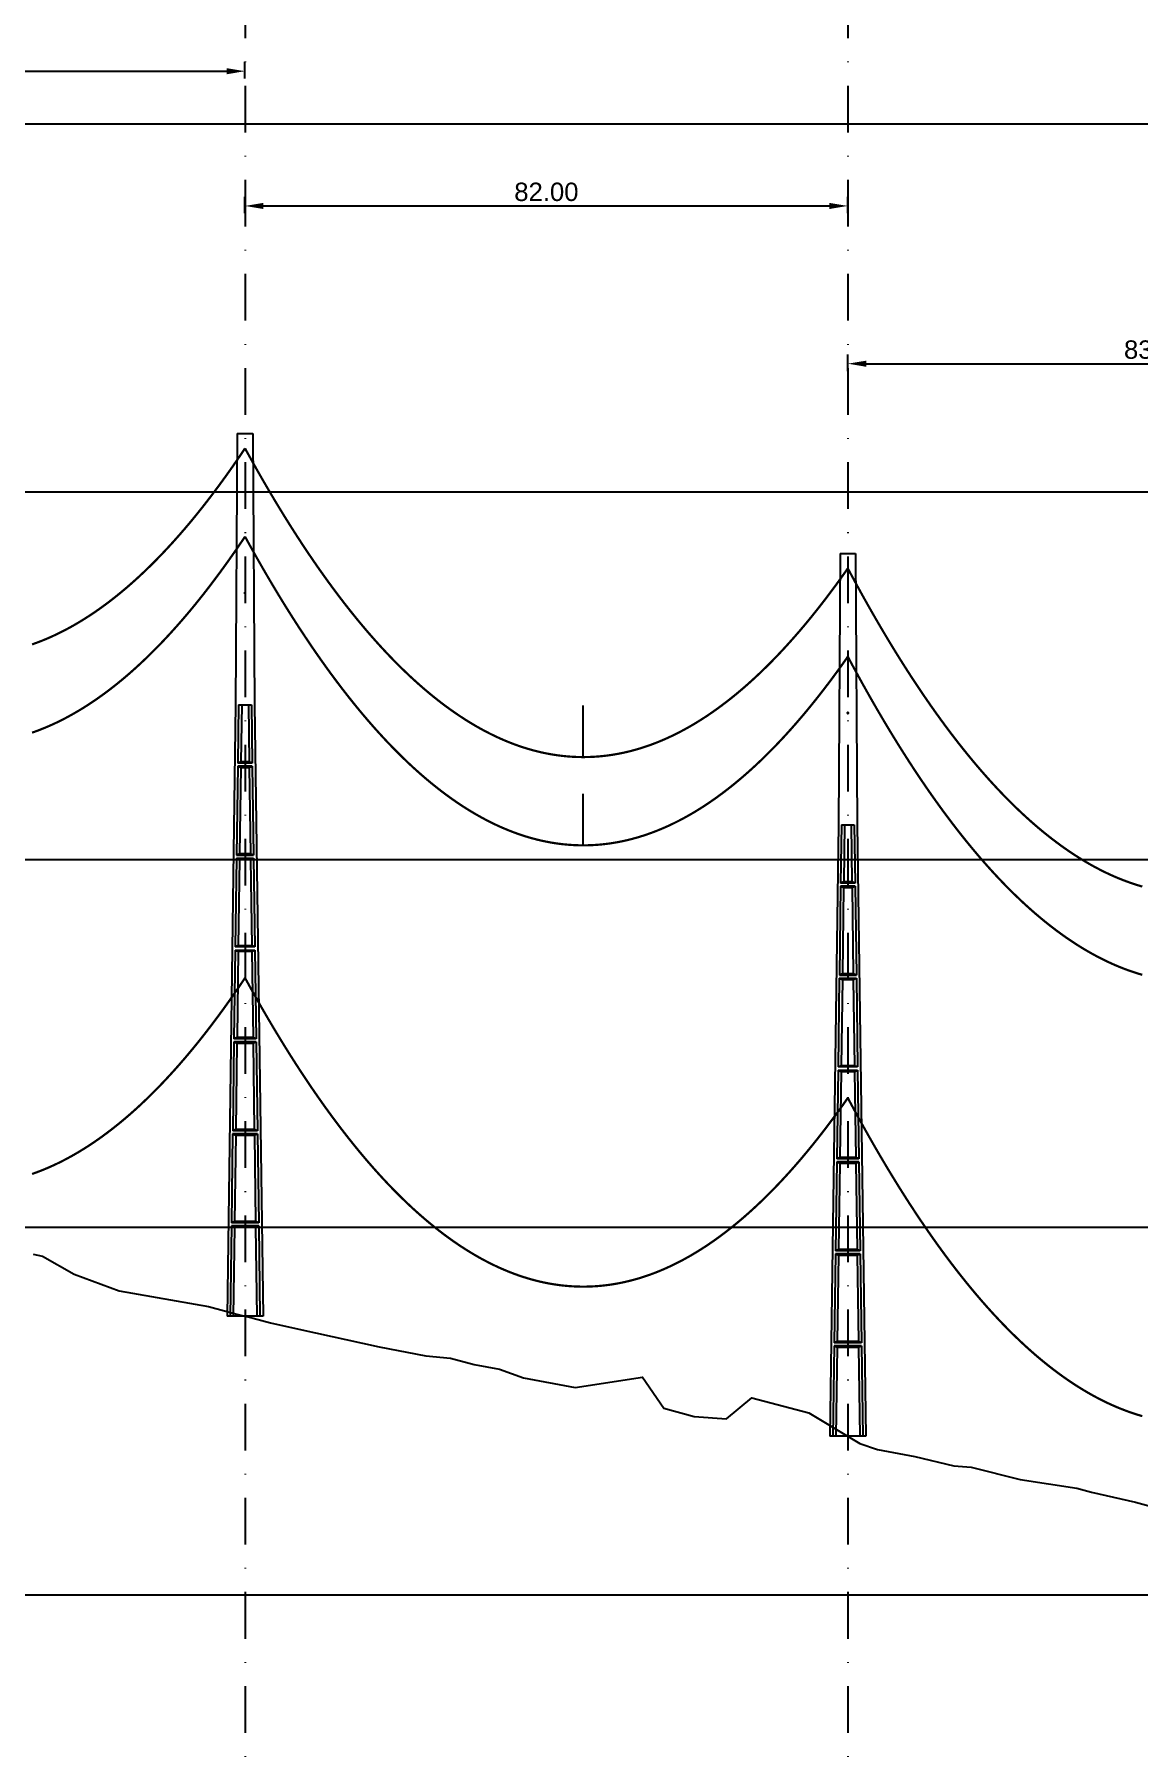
# Model space of a CAD drawing. Header units: metres. Extents: x -121 to 9872, y 3505 to 10721.
# Drawn here: x 3560 to 3710.2, y 9429 to 9662.2 of the extents above; entities that cross this region are included whole.
import ezdxf

# ---------------------------------------------------------------- set-up
doc = ezdxf.new("R2010")
doc.units = ezdxf.units.M
doc.header["$PDMODE"] = 2
doc.linetypes.add('DASHDOT', pattern=[25.4, 12.7, -6.35, 0, -6.35])
for name, color, linetype in [('CON-EOL- CA MAGNOLIA', 210, 'Continuous'), ('CON-EOL- PROJEÇÃO', 22, 'Continuous'), ('cotas', 7, 'Continuous'), ('Grade', 9, 'Continuous'), ('Ind.Rot', 8, 'DASHDOT'), ('Modelo_CotaTerreno_Perfil', 7, 'Continuous'), ('POSTE DT', 7, 'Continuous')]:
    doc.layers.add(name, color=color, linetype=linetype)
doc.styles.get("Standard").update_dxf_attribs({"font": 'arial.ttf'})
doc.dimstyles.new('ISO-25', dxfattribs={"dimtxt": 2.5, "dimasz": 2.5, "dimexe": 1.25, "dimexo": 0.625, "dimtad": 1, "dimzin": 1, "dimtxsty": 'Standard', "dimcen": 2.5, "dimaunit": 1, "dimadec": 3, "dimazin": 3, "dimtfac": 1, "dimtmove": 0, "dimatfit": 3, "dimfxlon": 1, "dimarcsym": 0})

# ---------------------------------------------------------------- blocks, each defined once
blk = doc.blocks.new('*U1')
at = {"layer": 'POSTE DT', "extrusion": (0, 1, 0)}
for p, q in [((-3.31, 378.23), (-4.05, 262)), ((-3.31, 378.23), (3.31, 378.23)), ((3.31, 378.23), (4.06, 262)), ((-4.05, 262), (-7.72, 0)), ((-4.05, 262), (-4.05, 262)), ((-2.73, 262), (-3.08, 237.05)), ((-2.73, 262), (2.75, 262)), ((-1.42, 262), (-1.77, 237.57)), ((1.43, 262), (1.77, 237.57)), ((2.75, 262), (3.1, 237.05)), ((4.06, 262), (7.72, 0)), ((-3.1, 235.74), (-3.63, 197.65)), ((3.11, 235.73), (-3.1, 235.74)), ((3.1, 237.05), (-3.08, 237.05)), ((3.11, 235.73), (3.65, 197.65)), ((-1.8, 235.21), (-2.32, 198.19)), ((1.8, 235.21), (2.32, 198.19)), ((-3.65, 196.34), (-4.19, 158.25)), ((-2.35, 195.8), (-2.87, 158.8)), ((2.35, 195.8), (2.87, 158.8)), ((3.66, 196.34), (4.2, 158.25)), ((-4.21, 156.94), (-4.74, 118.85)), ((-2.9, 156.39), (-3.42, 119.41)), ((2.91, 156.39), (3.42, 119.41)), ((4.21, 156.94), (4.75, 118.85)), ((4.75, 118.85), (-4.74, 118.85)), ((-4.76, 117.54), (-5.29, 79.45)), ((4.77, 117.54), (-4.76, 117.54)), ((-3.46, 116.98), (-3.97, 80.02)), ((3.46, 116.98), (3.98, 80.02)), ((4.77, 117.54), (5.3, 79.45)), ((-5.31, 78.14), (-5.85, 40.06)), ((5.32, 78.14), (-5.31, 78.14)), ((5.3, 79.45), (-5.29, 79.45)), ((-4.01, 77.57), (-4.53, 40.63)), ((4.01, 77.57), (4.53, 40.63)), ((5.32, 78.14), (5.85, 40.06)), ((-5.86, 38.74), (-6.41, 0)), ((5.87, 38.74), (-5.86, 38.74)), ((5.85, 40.06), (-5.85, 40.06)), ((-4.56, 38.17), (-5.1, 0)), ((4.56, 38.17), (5.1, 0)), ((5.87, 38.74), (6.41, 0)), ((-6.41, 0), (-7.72, 0)), ((-5.1, 0), (-6.41, 0)), ((5.1, 0), (-5.1, 0)), ((6.41, 0), (5.1, 0)), ((7.72, 0), (6.41, 0))]:
    blk.add_line(p, q, dxfattribs=at)
at = {"layer": 'POSTE DT', "ltscale": 3}
for points in [[(-3.65, 196.34), (3.66, 196.34)], [(-3.63, 197.65), (3.65, 197.65)], [(-4.21, 156.94), (4.21, 156.94)], [(4.2, 158.25), (-4.19, 158.25)]]:
    blk.add_lwpolyline(points, dxfattribs=at)
at = {"layer": 'POSTE DT'}
for points, knots in [([(0.25, 309.94), (0.25, 309.93), (0.25, 309.93), (0.25, 309.92), (0.25, 309.91), (0.25, 309.9), (0.25, 309.89), (0.24, 309.85), (0.22, 309.82), (0.19, 309.77), (0.16, 309.74), (0.11, 309.71), (0.08, 309.7), (0.01, 309.68), (-0.02, 309.68), (-0.08, 309.7), (-0.11, 309.71), (-0.16, 309.74), (-0.18, 309.76), (-0.21, 309.8), (-0.22, 309.82), (-0.24, 309.85), (-0.24, 309.87), (-0.25, 309.89), (-0.25, 309.9), (-0.25, 309.92), (-0.25, 309.92), (-0.25, 309.93), (-0.25, 309.94), (-0.25, 309.95), (-0.25, 309.95), (-0.25, 309.96), (-0.25, 309.97), (-0.24, 310), (-0.23, 310.02), (-0.21, 310.07), (-0.2, 310.09), (-0.15, 310.14), (-0.13, 310.15), (-0.07, 310.18), (-0.03, 310.19), (0.03, 310.19), (0.06, 310.18), (0.12, 310.16), (0.14, 310.14), (0.18, 310.11), (0.2, 310.09), (0.21, 310.06), (0.22, 310.05), (0.23, 310.04), (0.24, 310.01), (0.24, 309.99), (0.25, 309.97), (0.25, 309.96), (0.25, 309.95), (0.25, 309.94), (0.25, 309.94), (0.25, 309.94), (0.25, 309.94)], [-54.728303, -54.728303, -54.728303, -54.728303, -54.309038, -54.309038, -53.647169, -53.647169, -52.532885, -52.532885, -48.86224, -48.86224, -45.282765, -45.282765, -41.52867, -41.52867, -37.867486, -37.867486, -34.454589, -34.454589, -31.301423, -31.301423, -28.48103, -28.48103, -26.961755, -26.961755, -25.7544, -25.7544, -25.136228, -25.136228, -24.64409, -24.64409, -24.094201, -24.094201, -23.191199, -23.191199, -20.494482, -20.494482, -17.342863, -17.342863, -13.645538, -13.645538, -9.835989, -9.835989, -6.296781, -6.296781, -3.005029, -3.005029, 0, 0, 0, 1.527594, 1.527594, 3.697216, 3.697216, 4.489727, 4.489727, 5.01438, 5.01438, 5.095313, 5.095313, 5.095313, 5.095313]), ([(-3.1, 235.74), (-2.88, 235.65), (-2.67, 235.56), (-2.23, 235.39), (-2.02, 235.3), (-1.8, 235.21)], [0.055576, 0.055576, 0.055576, 0.055576, 56.767409, 56.767409, 113.50757, 113.50757, 113.50757, 113.50757]), ([(-1.77, 237.57), (-1.99, 237.49), (-2.21, 237.4), (-2.64, 237.22), (-2.86, 237.14), (-3.08, 237.05)], [0, 0, 0, 0, 56.660495, 56.660495, 113.412826, 113.412826, 113.412826, 113.412826]), ([(1.77, 237.57), (1.18, 237.57), (0.59, 237.57), (-0.59, 237.57), (-1.18, 237.57), (-1.77, 237.57)], [0, 0, 0, 0, 67.306894, 67.306894, 134.614447, 134.614447, 134.614447, 134.614447]), ([(3.1, 237.05), (2.87, 237.14), (2.65, 237.23), (2.21, 237.4), (1.99, 237.49), (1.77, 237.57)], [0, 0, 0, 0, 56.738948, 56.738948, 113.38731, 113.38731, 113.38731, 113.38731]), ([(1.8, 235.21), (2.02, 235.3), (2.24, 235.38), (2.68, 235.56), (2.89, 235.65), (3.11, 235.73)], [0, 0, 0, 0, 56.845349, 56.845349, 113.599799, 113.599799, 113.599799, 113.599799]), ([(-1.8, 235.21), (-1.2, 235.21), (-0.6, 235.21), (0.6, 235.21), (1.2, 235.21), (1.8, 235.21)], [0, 0, 0, 0, 68.567797, 68.567797, 137.136247, 137.136247, 137.136247, 137.136247]), ([(-3.65, 196.34), (-3.43, 196.25), (-3.22, 196.16), (-2.78, 195.98), (-2.57, 195.89), (-2.35, 195.8)], [0.054307, 0.054307, 0.054307, 0.054307, 63.527131, 63.527131, 127.063246, 127.063246, 127.063246, 127.063246]), ([(-2.32, 198.19), (-2.54, 198.1), (-2.76, 198.01), (-3.2, 197.83), (-3.41, 197.74), (-3.63, 197.65)], [0, 0, 0, 0, 63.412073, 63.412073, 126.777421, 126.777421, 126.777421, 126.777421]), ([(-2.35, 195.8), (-1.57, 195.8), (-0.78, 195.8), (0.79, 195.8), (1.57, 195.8), (2.35, 195.8)], [0, 0, 0, 0, 89.585713, 89.585713, 179.17191, 179.17191, 179.17191, 179.17191]), ([(2.32, 198.19), (1.55, 198.19), (0.77, 198.19), (-0.77, 198.19), (-1.55, 198.19), (-2.32, 198.19)], [0, 0, 0, 0, 88.31008, 88.31008, 176.620652, 176.620652, 176.620652, 176.620652]), ([(3.65, 197.65), (3.43, 197.74), (3.2, 197.83), (2.76, 198.01), (2.54, 198.1), (2.32, 198.19)], [0, 0, 0, 0, 63.488119, 63.488119, 126.880939, 126.880939, 126.880939, 126.880939]), ([(2.35, 195.8), (2.57, 195.89), (2.79, 195.98), (3.23, 196.16), (3.45, 196.25), (3.66, 196.34)], [0, 0, 0, 0, 63.60246, 63.60246, 127.109696, 127.109696, 127.109696, 127.109696]), ([(-4.21, 156.94), (-3.99, 156.85), (-3.77, 156.75), (-3.34, 156.57), (-3.12, 156.48), (-2.9, 156.39)], [0.053423, 0.053423, 0.053423, 0.053423, 70.429742, 70.429742, 140.90167, 140.90167, 140.90167, 140.90167]), ([(-2.87, 158.8), (-3.09, 158.71), (-3.31, 158.62), (-3.75, 158.43), (-3.97, 158.34), (-4.19, 158.25)], [0, 0, 0, 0, 70.301707, 70.301707, 140.590947, 140.590947, 140.590947, 140.590947]), ([(-2.9, 156.39), (-1.94, 156.39), (-0.97, 156.39), (0.97, 156.39), (1.94, 156.39), (2.91, 156.39)], [0, 0, 0, 0, 110.60219, 110.60219, 221.20473, 221.20473, 221.20473, 221.20473]), ([(2.87, 158.8), (1.92, 158.8), (0.96, 158.8), (-0.96, 158.8), (-1.91, 158.8), (-2.87, 158.8)], [0, 0, 0, 0, 109.314454, 109.314454, 218.629264, 218.629264, 218.629264, 218.629264]), ([(4.2, 158.25), (3.98, 158.34), (3.76, 158.44), (3.31, 158.62), (3.09, 158.71), (2.87, 158.8)], [0, 0, 0, 0, 70.379198, 70.379198, 140.659718, 140.659718, 140.659718, 140.659718]), ([(2.91, 156.39), (3.12, 156.48), (3.34, 156.57), (3.78, 156.75), (4, 156.85), (4.21, 156.94)], [0, 0, 0, 0, 70.506649, 70.506649, 140.914701, 140.914701, 140.914701, 140.914701]), ([(-3.42, 119.41), (-3.64, 119.32), (-3.86, 119.23), (-4.3, 119.04), (-4.52, 118.95), (-4.74, 118.85)], [0, 0, 0, 0, 77.299547, 77.299547, 154.618634, 154.618634, 154.618634, 154.618634]), ([(3.42, 119.41), (2.28, 119.41), (1.14, 119.41), (-1.14, 119.41), (-2.28, 119.41), (-3.42, 119.41)], [0, 0, 0, 0, 130.319901, 130.319901, 260.640046, 260.640046, 260.640046, 260.640046]), ([(4.75, 118.85), (4.53, 118.95), (4.31, 119.04), (3.87, 119.23), (3.64, 119.32), (3.42, 119.41)], [0, 0, 0, 0, 77.381597, 77.381597, 154.66183, 154.66183, 154.66183, 154.66183]), ([(-4.76, 117.54), (-4.54, 117.45), (-4.32, 117.35), (-3.89, 117.17), (-3.67, 117.07), (-3.46, 116.98)], [0.052784, 0.052784, 0.052784, 0.052784, 77.438432, 77.438432, 154.950301, 154.950301, 154.950301, 154.950301]), ([(-3.46, 116.98), (-2.3, 116.98), (-1.15, 116.98), (1.15, 116.98), (2.31, 116.98), (3.46, 116.98)], [0, 0, 0, 0, 131.617604, 131.617604, 263.235447, 263.235447, 263.235447, 263.235447]), ([(3.46, 116.98), (3.68, 117.07), (3.89, 117.17), (4.33, 117.35), (4.55, 117.45), (4.77, 117.54)], [0, 0, 0, 0, 77.520013, 77.520013, 154.938747, 154.938747, 154.938747, 154.938747]), ([(-5.31, 78.14), (-5.09, 78.05), (-4.88, 77.95), (-4.44, 77.76), (-4.23, 77.67), (-4.01, 77.57)], [0.052308, 0.052308, 0.052308, 0.052308, 84.527725, 84.527725, 169.158824, 169.158824, 169.158824, 169.158824]), ([(-3.97, 80.02), (-4.19, 79.93), (-4.41, 79.83), (-4.85, 79.64), (-5.07, 79.55), (-5.29, 79.45)], [0, 0, 0, 0, 84.379671, 84.379671, 168.809376, 168.809376, 168.809376, 168.809376]), ([(-4.01, 77.57), (-2.67, 77.57), (-1.34, 77.57), (1.34, 77.57), (2.67, 77.57), (4.01, 77.57)], [0, 0, 0, 0, 152.632212, 152.632212, 305.264569, 305.264569, 305.264569, 305.264569]), ([(3.98, 80.02), (2.65, 80.02), (1.33, 80.02), (-1.32, 80.02), (-2.65, 80.02), (-3.97, 80.02)], [0, 0, 0, 0, 151.326157, 151.326157, 302.652465, 302.652465, 302.652465, 302.652465]), ([(5.3, 79.45), (5.08, 79.55), (4.86, 79.64), (4.42, 79.83), (4.2, 79.93), (3.98, 80.02)], [0, 0, 0, 0, 84.46863, 84.46863, 168.833721, 168.833721, 168.833721, 168.833721]), ([(4.01, 77.57), (4.23, 77.67), (4.45, 77.76), (4.88, 77.95), (5.1, 78.05), (5.32, 78.14)], [0, 0, 0, 0, 84.616316, 84.616316, 169.129178, 169.129178, 169.129178, 169.129178]), ([(-5.86, 38.74), (-5.65, 38.65), (-5.43, 38.55), (-5, 38.36), (-4.78, 38.26), (-4.56, 38.17)], [0.026524, 0.026524, 0.026524, 0.026524, 91.679563, 91.679563, 183.466041, 183.466041, 183.466041, 183.466041]), ([(-4.53, 40.63), (-4.75, 40.53), (-4.97, 40.44), (-5.41, 40.25), (-5.63, 40.15), (-5.85, 40.06)], [0, 0, 0, 0, 91.523648, 91.523648, 183.126775, 183.126775, 183.126775, 183.126775]), ([(-4.56, 38.17), (-3.04, 38.17), (-1.52, 38.17), (1.52, 38.17), (3.04, 38.17), (4.56, 38.17)], [0, 0, 0, 0, 173.646192, 173.646192, 347.292451, 347.292451, 347.292451, 347.292451]), ([(4.53, 40.63), (3.02, 40.63), (1.51, 40.63), (-1.51, 40.63), (-3.02, 40.63), (-4.53, 40.63)], [0, 0, 0, 0, 172.33304, 172.33304, 344.666151, 344.666151, 344.666151, 344.666151]), ([(5.85, 40.06), (5.63, 40.15), (5.41, 40.25), (4.97, 40.44), (4.75, 40.53), (4.53, 40.63)], [0, 0, 0, 0, 91.621326, 91.621326, 183.137324, 183.137324, 183.137324, 183.137324]), ([(4.56, 38.17), (4.78, 38.26), (5, 38.36), (5.43, 38.55), (5.65, 38.65), (5.87, 38.74)], [0, 0, 0, 0, 91.776928, 91.776928, 183.448614, 183.448614, 183.448614, 183.448614])]:
    blk.add_open_spline(points, degree=3, knots=knots, dxfattribs=at)
blk = doc.blocks.new('*D87')
at = {"layer": 'cotas', "color": 0, "lineweight": -2, "transparency": 16777216}
for p, q in [((3506.66, 9656.17), (3506.66, 9658.42)), ((3588.66, 9656.17), (3588.66, 9658.42)), ((3509.16, 9657.17), (3586.16, 9657.17))]:
    blk.add_line(p, q, dxfattribs=at)
at = {"layer": 'cotas', "color": 0, "transparency": 16777216}
for points in [[(3509.16, 9657.58), (3509.16, 9656.75), (3506.66, 9657.17)], [(3586.16, 9657.58), (3586.16, 9656.75), (3588.66, 9657.17)]]:
    blk.add_solid(points, dxfattribs=at)
at = {"layer": 'Defpoints', "color": 0, "transparency": 16777216}
for p in [(3588.66, 9657.17), (3506.66, 9618.62), (3588.66, 9607.89)]:
    blk.add_point(p, dxfattribs=at)
at = {"layer": 'cotas', "color": 0, "transparency": 16777216, "insert": (3547.66, 9659.07), "char_height": 2.5, "attachment_point": 5}
blk.add_mtext('82.00', dxfattribs=at)
blk = doc.blocks.new('*D88')
at = {"layer": 'cotas', "color": 0, "lineweight": -2, "transparency": 16777216}
for p, q in [((3588.66, 9637.85), (3588.66, 9640.1)), ((3670.66, 9637.85), (3670.66, 9640.1)), ((3591.16, 9638.85), (3668.16, 9638.85))]:
    blk.add_line(p, q, dxfattribs=at)
at = {"layer": 'cotas', "color": 0, "transparency": 16777216}
for points in [[(3591.16, 9639.26), (3591.16, 9638.43), (3588.66, 9638.85)], [(3668.16, 9639.26), (3668.16, 9638.43), (3670.66, 9638.85)]]:
    blk.add_solid(points, dxfattribs=at)
at = {"layer": 'Defpoints', "color": 0, "transparency": 16777216}
for p in [(3670.66, 9638.85), (3588.66, 9607.89), (3670.66, 9591.57)]:
    blk.add_point(p, dxfattribs=at)
at = {"layer": 'cotas', "color": 0, "transparency": 16777216, "insert": (3629.66, 9640.75), "char_height": 2.5, "attachment_point": 5}
blk.add_mtext('82.00', dxfattribs=at)
blk = doc.blocks.new('*D89')
at = {"layer": 'cotas', "color": 0, "lineweight": -2, "transparency": 16777216}
for p, q in [((3670.66, 9616.4), (3670.66, 9618.65)), ((3754.53, 9616.4), (3754.53, 9618.65)), ((3673.16, 9617.4), (3752.03, 9617.4))]:
    blk.add_line(p, q, dxfattribs=at)
at = {"layer": 'cotas', "color": 0, "transparency": 16777216}
for points in [[(3673.16, 9617.81), (3673.16, 9616.98), (3670.66, 9617.4)], [(3752.03, 9617.81), (3752.03, 9616.98), (3754.53, 9617.4)]]:
    blk.add_solid(points, dxfattribs=at)
at = {"layer": 'Defpoints', "color": 0, "transparency": 16777216}
for p in [(3754.53, 9617.4), (3670.66, 9591.57), (3754.53, 9573.84)]:
    blk.add_point(p, dxfattribs=at)
at = {"layer": 'cotas', "color": 0, "transparency": 16777216, "insert": (3712.6, 9619.3), "char_height": 2.5, "attachment_point": 5}
blk.add_mtext('83.87', dxfattribs=at)

msp = doc.modelspace()

# ---------------------------------------------------------------- linework, layer by layer
at = {"layer": 'CON-EOL- CA MAGNOLIA'}
for p, q in [((3634.675, 9563.915), (3634.675, 9570.915)), ((3634.675, 9551.915), (3634.675, 9558.915)), ((3634.675, 9551.915), (3634.675, 9558.915))]:
    msp.add_line(p, q, dxfattribs=at)
at = {"layer": 'CON-EOL- CA MAGNOLIA', "const_width": 0.3}
for points in [[(3559.7, 9579.236), (3560.108, 9579.38), (3560.516, 9579.531), (3560.924, 9579.689), (3561.332, 9579.853), (3561.74, 9580.024), (3562.148, 9580.201), (3562.556, 9580.385), (3562.964, 9580.575), (3563.371, 9580.772), (3563.779, 9580.976), (3564.187, 9581.186), (3564.595, 9581.403), (3565.003, 9581.626), (3565.411, 9581.856), (3565.819, 9582.093), (3566.227, 9582.336), (3566.635, 9582.586), (3567.043, 9582.842), (3567.451, 9583.105), (3567.859, 9583.375), (3568.267, 9583.651), (3568.675, 9583.934), (3569.083, 9584.223), (3569.491, 9584.519), (3569.899, 9584.822), (3570.307, 9585.131), (3570.715, 9585.447), (3571.123, 9585.769), (3571.531, 9586.098), (3571.939, 9586.433), (3572.347, 9586.775), (3572.755, 9587.124), (3573.163, 9587.48), (3573.57, 9587.842), (3573.978, 9588.21), (3574.386, 9588.585), (3574.794, 9588.967), (3575.202, 9589.356), (3575.61, 9589.751), (3576.018, 9590.152), (3576.426, 9590.561), (3576.834, 9590.976), (3577.242, 9591.397), (3577.65, 9591.825), (3578.058, 9592.26), (3578.466, 9592.701), (3578.874, 9593.149), (3579.282, 9593.604), (3579.69, 9594.065), (3580.098, 9594.533), (3580.506, 9595.007), (3580.914, 9595.488), (3581.322, 9595.976), (3581.73, 9596.47), (3582.138, 9596.971), (3582.546, 9597.479), (3582.954, 9597.993), (3583.362, 9598.514), (3583.769, 9599.042), (3584.177, 9599.576), (3584.585, 9600.117), (3584.993, 9600.664), (3585.401, 9601.218), (3585.809, 9601.779), (3586.217, 9602.346), (3586.625, 9602.92), (3587.033, 9603.501), (3587.441, 9604.088), (3587.849, 9604.682), (3588.257, 9605.283), (3588.665, 9605.89)], [(3588.665, 9605.89), (3589.073, 9605.147), (3589.481, 9604.41), (3589.889, 9603.681), (3590.297, 9602.958), (3590.705, 9602.242), (3591.113, 9601.532), (3591.521, 9600.829), (3591.929, 9600.133), (3592.337, 9599.443), (3592.745, 9598.76), (3593.153, 9598.084), (3593.561, 9597.414), (3593.968, 9596.751), (3594.376, 9596.095), (3594.784, 9595.445), (3595.192, 9594.802), (3595.6, 9594.166), (3596.008, 9593.537), (3596.416, 9592.914), (3596.824, 9592.297), (3597.232, 9591.688), (3597.64, 9591.085), (3598.048, 9590.488), (3598.456, 9589.899), (3598.864, 9589.316), (3599.272, 9588.739), (3599.68, 9588.17), (3600.088, 9587.607), (3600.496, 9587.05), (3600.904, 9586.5), (3601.312, 9585.957), (3601.72, 9585.421), (3602.128, 9584.891), (3602.536, 9584.368), (3602.944, 9583.851), (3603.352, 9583.341), (3603.76, 9582.838), (3604.167, 9582.341), (3604.575, 9581.851), (3604.983, 9581.367), (3605.391, 9580.89), (3605.799, 9580.42), (3606.207, 9579.957), (3606.615, 9579.5), (3607.023, 9579.049), (3607.431, 9578.606), (3607.839, 9578.169), (3608.247, 9577.738), (3608.655, 9577.314), (3609.063, 9576.897), (3609.471, 9576.487), (3609.879, 9576.083), (3610.287, 9575.685), (3610.695, 9575.294), (3611.103, 9574.91), (3611.511, 9574.533), (3611.919, 9574.162), (3612.327, 9573.797), (3612.735, 9573.44), (3613.143, 9573.088), (3613.551, 9572.744), (3613.959, 9572.406), (3614.366, 9572.075), (3614.774, 9571.75), (3615.182, 9571.432), (3615.59, 9571.12), (3615.998, 9570.816), (3616.406, 9570.517), (3616.814, 9570.226), (3617.222, 9569.94), (3617.63, 9569.662), (3618.038, 9569.39), (3618.446, 9569.125), (3618.854, 9568.866), (3619.262, 9568.614), (3619.67, 9568.368), (3620.078, 9568.129), (3620.486, 9567.897), (3620.894, 9567.671), (3621.302, 9567.452), (3621.71, 9567.24), (3622.118, 9567.034), (3622.526, 9566.834), (3622.934, 9566.641), (3623.342, 9566.455), (3623.75, 9566.276), (3624.158, 9566.103), (3624.565, 9565.936), (3624.973, 9565.776), (3625.381, 9565.623), (3625.789, 9565.476), (3626.197, 9565.336), (3626.605, 9565.203), (3627.013, 9565.076), (3627.421, 9564.955), (3627.829, 9564.842), (3628.237, 9564.735), (3628.645, 9564.634), (3629.053, 9564.54), (3629.461, 9564.452), (3629.869, 9564.372), (3630.277, 9564.297), (3630.685, 9564.23), (3631.093, 9564.169), (3631.501, 9564.114), (3631.909, 9564.066), (3632.317, 9564.025), (3632.725, 9563.99), (3633.133, 9563.962), (3633.541, 9563.94), (3633.949, 9563.925), (3634.357, 9563.917), (3634.765, 9563.915), (3635.172, 9563.92), (3635.58, 9563.931), (3635.988, 9563.949), (3636.396, 9563.973), (3636.804, 9564.004), (3637.212, 9564.042), (3637.62, 9564.086), (3638.028, 9564.137), (3638.436, 9564.194), (3638.844, 9564.258), (3639.252, 9564.329), (3639.66, 9564.406), (3640.068, 9564.49), (3640.476, 9564.58), (3640.884, 9564.677), (3641.292, 9564.781), (3641.7, 9564.891), (3642.108, 9565.007), (3642.516, 9565.13), (3642.924, 9565.26), (3643.332, 9565.397), (3643.74, 9565.54), (3644.148, 9565.689), (3644.556, 9565.845), (3644.964, 9566.008), (3645.371, 9566.177), (3645.779, 9566.353), (3646.187, 9566.536), (3646.595, 9566.725), (3647.003, 9566.921), (3647.411, 9567.123), (3647.819, 9567.332), (3648.227, 9567.547), (3648.635, 9567.769), (3649.043, 9567.998), (3649.451, 9568.233), (3649.859, 9568.475), (3650.267, 9568.723), (3650.675, 9568.978), (3651.083, 9569.24), (3651.491, 9569.508), (3651.899, 9569.783), (3652.307, 9570.064), (3652.715, 9570.352), (3653.123, 9570.647), (3653.531, 9570.948), (3653.939, 9571.256), (3654.347, 9571.57), (3654.755, 9571.891), (3655.163, 9572.219), (3655.57, 9572.553), (3655.978, 9572.894), (3656.386, 9573.241), (3656.794, 9573.595), (3657.202, 9573.956), (3657.61, 9574.323), (3658.018, 9574.697), (3658.426, 9575.077), (3658.834, 9575.465), (3659.242, 9575.858), (3659.65, 9576.258), (3660.058, 9576.665), (3660.466, 9577.079), (3660.874, 9577.499), (3661.282, 9577.926), (3661.69, 9578.359), (3662.098, 9578.799), (3662.506, 9579.246), (3662.914, 9579.699), (3663.322, 9580.159), (3663.73, 9580.625), (3664.138, 9581.098), (3664.546, 9581.578), (3664.954, 9582.064), (3665.362, 9582.557), (3665.769, 9583.057), (3666.177, 9583.563), (3666.585, 9584.076), (3666.993, 9584.596), (3667.401, 9585.122), (3667.809, 9585.655), (3668.217, 9586.194), (3668.625, 9586.74), (3669.033, 9587.293), (3669.441, 9587.852), (3669.849, 9588.418), (3670.257, 9588.991), (3670.665, 9589.57)], [(3559.7, 9567.236), (3560.108, 9567.38), (3560.516, 9567.531), (3560.924, 9567.689), (3561.332, 9567.853), (3561.74, 9568.024), (3562.148, 9568.201), (3562.556, 9568.385), (3562.964, 9568.575), (3563.371, 9568.772), (3563.779, 9568.976), (3564.187, 9569.186), (3564.595, 9569.403), (3565.003, 9569.626), (3565.411, 9569.856), (3565.819, 9570.093), (3566.227, 9570.336), (3566.635, 9570.586), (3567.043, 9570.842), (3567.451, 9571.105), (3567.859, 9571.375), (3568.267, 9571.651), (3568.675, 9571.934), (3569.083, 9572.223), (3569.491, 9572.519), (3569.899, 9572.822), (3570.307, 9573.131), (3570.715, 9573.446), (3571.123, 9573.769), (3571.531, 9574.098), (3571.939, 9574.433), (3572.347, 9574.775), (3572.755, 9575.124), (3573.163, 9575.48), (3573.57, 9575.842), (3573.978, 9576.21), (3574.386, 9576.585), (3574.794, 9576.967), (3575.202, 9577.356), (3575.61, 9577.751), (3576.018, 9578.152), (3576.426, 9578.561), (3576.834, 9578.975), (3577.242, 9579.397), (3577.65, 9579.825), (3578.058, 9580.26), (3578.466, 9580.701), (3578.874, 9581.149), (3579.282, 9581.604), (3579.69, 9582.065), (3580.098, 9582.533), (3580.506, 9583.007), (3580.914, 9583.488), (3581.322, 9583.976), (3581.73, 9584.47), (3582.138, 9584.971), (3582.546, 9585.479), (3582.954, 9585.993), (3583.362, 9586.514), (3583.769, 9587.042), (3584.177, 9587.576), (3584.585, 9588.117), (3584.993, 9588.664), (3585.401, 9589.218), (3585.809, 9589.779), (3586.217, 9590.346), (3586.625, 9590.92), (3587.033, 9591.501), (3587.441, 9592.088), (3587.849, 9592.682), (3588.257, 9593.283), (3588.665, 9593.89)], [(3559.7, 9567.236), (3560.108, 9567.38), (3560.516, 9567.531), (3560.924, 9567.689), (3561.332, 9567.853), (3561.74, 9568.024), (3562.148, 9568.201), (3562.556, 9568.385), (3562.964, 9568.575), (3563.371, 9568.772), (3563.779, 9568.976), (3564.187, 9569.186), (3564.595, 9569.403), (3565.003, 9569.626), (3565.411, 9569.856), (3565.819, 9570.093), (3566.227, 9570.336), (3566.635, 9570.586), (3567.043, 9570.842), (3567.451, 9571.105), (3567.859, 9571.375), (3568.267, 9571.651), (3568.675, 9571.934), (3569.083, 9572.223), (3569.491, 9572.519), (3569.899, 9572.822), (3570.307, 9573.131), (3570.715, 9573.447), (3571.123, 9573.769), (3571.531, 9574.098), (3571.939, 9574.433), (3572.347, 9574.775), (3572.755, 9575.124), (3573.163, 9575.48), (3573.57, 9575.842), (3573.978, 9576.21), (3574.386, 9576.585), (3574.794, 9576.967), (3575.202, 9577.356), (3575.61, 9577.751), (3576.018, 9578.152), (3576.426, 9578.561), (3576.834, 9578.976), (3577.242, 9579.397), (3577.65, 9579.825), (3578.058, 9580.26), (3578.466, 9580.701), (3578.874, 9581.149), (3579.282, 9581.604), (3579.69, 9582.065), (3580.098, 9582.533), (3580.506, 9583.007), (3580.914, 9583.488), (3581.322, 9583.976), (3581.73, 9584.47), (3582.138, 9584.971), (3582.546, 9585.479), (3582.954, 9585.993), (3583.362, 9586.514), (3583.769, 9587.042), (3584.177, 9587.576), (3584.585, 9588.117), (3584.993, 9588.664), (3585.401, 9589.218), (3585.809, 9589.779), (3586.217, 9590.346), (3586.625, 9590.92), (3587.033, 9591.501), (3587.441, 9592.088), (3587.849, 9592.682), (3588.257, 9593.283), (3588.665, 9593.89)], [(3588.665, 9593.89), (3589.073, 9593.147), (3589.481, 9592.411), (3589.889, 9591.681), (3590.297, 9590.958), (3590.705, 9590.242), (3591.113, 9589.532), (3591.521, 9588.829), (3591.929, 9588.133), (3592.337, 9587.443), (3592.745, 9586.76), (3593.153, 9586.084), (3593.561, 9585.414), (3593.968, 9584.751), (3594.376, 9584.095), (3594.784, 9583.445), (3595.192, 9582.803), (3595.6, 9582.166), (3596.008, 9581.537), (3596.416, 9580.914), (3596.824, 9580.297), (3597.232, 9579.688), (3597.64, 9579.085), (3598.048, 9578.488), (3598.456, 9577.899), (3598.864, 9577.316), (3599.272, 9576.739), (3599.68, 9576.17), (3600.088, 9575.607), (3600.496, 9575.05), (3600.904, 9574.5), (3601.312, 9573.957), (3601.72, 9573.421), (3602.128, 9572.891), (3602.536, 9572.368), (3602.944, 9571.851), (3603.352, 9571.341), (3603.76, 9570.838), (3604.167, 9570.341), (3604.575, 9569.851), (3604.983, 9569.367), (3605.391, 9568.891), (3605.799, 9568.42), (3606.207, 9567.957), (3606.615, 9567.5), (3607.023, 9567.049), (3607.431, 9566.606), (3607.839, 9566.169), (3608.247, 9565.738), (3608.655, 9565.314), (3609.063, 9564.897), (3609.471, 9564.487), (3609.879, 9564.083), (3610.287, 9563.685), (3610.695, 9563.294), (3611.103, 9562.91), (3611.511, 9562.533), (3611.919, 9562.162), (3612.327, 9561.797), (3612.735, 9561.44), (3613.143, 9561.088), (3613.551, 9560.744), (3613.959, 9560.406), (3614.366, 9560.075), (3614.774, 9559.75), (3615.182, 9559.432), (3615.59, 9559.12), (3615.998, 9558.816), (3616.406, 9558.517), (3616.814, 9558.226), (3617.222, 9557.94), (3617.63, 9557.662), (3618.038, 9557.39), (3618.446, 9557.125), (3618.854, 9556.866), (3619.262, 9556.614), (3619.67, 9556.368), (3620.078, 9556.129), (3620.486, 9555.897), (3620.894, 9555.671), (3621.302, 9555.452), (3621.71, 9555.24), (3622.118, 9555.034), (3622.526, 9554.834), (3622.934, 9554.641), (3623.342, 9554.455), (3623.75, 9554.276), (3624.158, 9554.103), (3624.565, 9553.936), (3624.973, 9553.776), (3625.381, 9553.623), (3625.789, 9553.476), (3626.197, 9553.336), (3626.605, 9553.203), (3627.013, 9553.076), (3627.421, 9552.955), (3627.829, 9552.842), (3628.237, 9552.734), (3628.645, 9552.634), (3629.053, 9552.54), (3629.461, 9552.452), (3629.869, 9552.372), (3630.277, 9552.297), (3630.685, 9552.23), (3631.093, 9552.169), (3631.501, 9552.114), (3631.909, 9552.066), (3632.317, 9552.025), (3632.725, 9551.99), (3633.133, 9551.962), (3633.541, 9551.94), (3633.949, 9551.925), (3634.357, 9551.917), (3634.765, 9551.915), (3635.172, 9551.92), (3635.58, 9551.931), (3635.988, 9551.949), (3636.396, 9551.973), (3636.804, 9552.004), (3637.212, 9552.042), (3637.62, 9552.086), (3638.028, 9552.137), (3638.436, 9552.194), (3638.844, 9552.258), (3639.252, 9552.329), (3639.66, 9552.406), (3640.068, 9552.49), (3640.476, 9552.58), (3640.884, 9552.677), (3641.292, 9552.781), (3641.7, 9552.891), (3642.108, 9553.007), (3642.516, 9553.13), (3642.924, 9553.26), (3643.332, 9553.397), (3643.74, 9553.54), (3644.148, 9553.689), (3644.556, 9553.845), (3644.964, 9554.008), (3645.371, 9554.177), (3645.779, 9554.353), (3646.187, 9554.536), (3646.595, 9554.725), (3647.003, 9554.921), (3647.411, 9555.123), (3647.819, 9555.332), (3648.227, 9555.547), (3648.635, 9555.769), (3649.043, 9555.998), (3649.451, 9556.233), (3649.859, 9556.475), (3650.267, 9556.723), (3650.675, 9556.978), (3651.083, 9557.24), (3651.491, 9557.508), (3651.899, 9557.783), (3652.307, 9558.064), (3652.715, 9558.352), (3653.123, 9558.647), (3653.531, 9558.948), (3653.939, 9559.256), (3654.347, 9559.57), (3654.755, 9559.891), (3655.163, 9560.219), (3655.57, 9560.553), (3655.978, 9560.894), (3656.386, 9561.241), (3656.794, 9561.595), (3657.202, 9561.956), (3657.61, 9562.323), (3658.018, 9562.697), (3658.426, 9563.077), (3658.834, 9563.464), (3659.242, 9563.858), (3659.65, 9564.258), (3660.058, 9564.665), (3660.466, 9565.079), (3660.874, 9565.499), (3661.282, 9565.926), (3661.69, 9566.359), (3662.098, 9566.799), (3662.506, 9567.246), (3662.914, 9567.699), (3663.322, 9568.159), (3663.73, 9568.625), (3664.138, 9569.098), (3664.546, 9569.578), (3664.954, 9570.064), (3665.362, 9570.557), (3665.769, 9571.057), (3666.177, 9571.563), (3666.585, 9572.076), (3666.993, 9572.596), (3667.401, 9573.122), (3667.809, 9573.655), (3668.217, 9574.194), (3668.625, 9574.74), (3669.033, 9575.293), (3669.441, 9575.852), (3669.849, 9576.418), (3670.257, 9576.991), (3670.665, 9577.57)], [(3588.665, 9593.89), (3589.073, 9593.147), (3589.481, 9592.41), (3589.889, 9591.681), (3590.297, 9590.958), (3590.705, 9590.242), (3591.113, 9589.532), (3591.521, 9588.829), (3591.929, 9588.133), (3592.337, 9587.443), (3592.745, 9586.76), (3593.153, 9586.084), (3593.561, 9585.414), (3593.968, 9584.751), (3594.376, 9584.095), (3594.784, 9583.445), (3595.192, 9582.802), (3595.6, 9582.166), (3596.008, 9581.537), (3596.416, 9580.914), (3596.824, 9580.297), (3597.232, 9579.688), (3597.64, 9579.085), (3598.048, 9578.488), (3598.456, 9577.899), (3598.864, 9577.316), (3599.272, 9576.739), (3599.68, 9576.17), (3600.088, 9575.607), (3600.496, 9575.05), (3600.904, 9574.5), (3601.312, 9573.957), (3601.72, 9573.421), (3602.128, 9572.891), (3602.536, 9572.368), (3602.944, 9571.851), (3603.352, 9571.341), (3603.76, 9570.838), (3604.167, 9570.341), (3604.575, 9569.851), (3604.983, 9569.367), (3605.391, 9568.89), (3605.799, 9568.42), (3606.207, 9567.957), (3606.615, 9567.5), (3607.023, 9567.049), (3607.431, 9566.606), (3607.839, 9566.169), (3608.247, 9565.738), (3608.655, 9565.314), (3609.063, 9564.897), (3609.471, 9564.487), (3609.879, 9564.083), (3610.287, 9563.685), (3610.695, 9563.294), (3611.103, 9562.91), (3611.511, 9562.533), (3611.919, 9562.162), (3612.327, 9561.797), (3612.735, 9561.44), (3613.143, 9561.088), (3613.551, 9560.744), (3613.959, 9560.406), (3614.366, 9560.075), (3614.774, 9559.75), (3615.182, 9559.432), (3615.59, 9559.12), (3615.998, 9558.816), (3616.406, 9558.517), (3616.814, 9558.226), (3617.222, 9557.94), (3617.63, 9557.662), (3618.038, 9557.39), (3618.446, 9557.125), (3618.854, 9556.866), (3619.262, 9556.614), (3619.67, 9556.368), (3620.078, 9556.129), (3620.486, 9555.897), (3620.894, 9555.671), (3621.302, 9555.452), (3621.71, 9555.24), (3622.118, 9555.034), (3622.526, 9554.834), (3622.934, 9554.641), (3623.342, 9554.455), (3623.75, 9554.276), (3624.158, 9554.103), (3624.565, 9553.936), (3624.973, 9553.776), (3625.381, 9553.623), (3625.789, 9553.476), (3626.197, 9553.336), (3626.605, 9553.203), (3627.013, 9553.076), (3627.421, 9552.955), (3627.829, 9552.842), (3628.237, 9552.735), (3628.645, 9552.634), (3629.053, 9552.54), (3629.461, 9552.452), (3629.869, 9552.372), (3630.277, 9552.297), (3630.685, 9552.23), (3631.093, 9552.169), (3631.501, 9552.114), (3631.909, 9552.066), (3632.317, 9552.025), (3632.725, 9551.99), (3633.133, 9551.962), (3633.541, 9551.94), (3633.949, 9551.925), (3634.357, 9551.917), (3634.765, 9551.915), (3635.172, 9551.92), (3635.58, 9551.931), (3635.988, 9551.949), (3636.396, 9551.973), (3636.804, 9552.004), (3637.212, 9552.042), (3637.62, 9552.086), (3638.028, 9552.137), (3638.436, 9552.194), (3638.844, 9552.258), (3639.252, 9552.329), (3639.66, 9552.406), (3640.068, 9552.49), (3640.476, 9552.58), (3640.884, 9552.677), (3641.292, 9552.781), (3641.7, 9552.891), (3642.108, 9553.007), (3642.516, 9553.13), (3642.924, 9553.26), (3643.332, 9553.397), (3643.74, 9553.54), (3644.148, 9553.689), (3644.556, 9553.845), (3644.964, 9554.008), (3645.371, 9554.177), (3645.779, 9554.353), (3646.187, 9554.536), (3646.595, 9554.725), (3647.003, 9554.921), (3647.411, 9555.123), (3647.819, 9555.332), (3648.227, 9555.547), (3648.635, 9555.769), (3649.043, 9555.998), (3649.451, 9556.233), (3649.859, 9556.475), (3650.267, 9556.723), (3650.675, 9556.978), (3651.083, 9557.24), (3651.491, 9557.508), (3651.899, 9557.783), (3652.307, 9558.064), (3652.715, 9558.352), (3653.123, 9558.647), (3653.531, 9558.948), (3653.939, 9559.256), (3654.347, 9559.57), (3654.755, 9559.891), (3655.163, 9560.219), (3655.57, 9560.553), (3655.978, 9560.894), (3656.386, 9561.241), (3656.794, 9561.595), (3657.202, 9561.956), (3657.61, 9562.323), (3658.018, 9562.697), (3658.426, 9563.077), (3658.834, 9563.465), (3659.242, 9563.858), (3659.65, 9564.258), (3660.058, 9564.665), (3660.466, 9565.079), (3660.874, 9565.499), (3661.282, 9565.926), (3661.69, 9566.359), (3662.098, 9566.799), (3662.506, 9567.246), (3662.914, 9567.699), (3663.322, 9568.159), (3663.73, 9568.625), (3664.138, 9569.098), (3664.546, 9569.578), (3664.954, 9570.064), (3665.362, 9570.557), (3665.769, 9571.057), (3666.177, 9571.563), (3666.585, 9572.076), (3666.993, 9572.596), (3667.401, 9573.122), (3667.809, 9573.655), (3668.217, 9574.194), (3668.625, 9574.74), (3669.033, 9575.293), (3669.441, 9575.852), (3669.849, 9576.418), (3670.257, 9576.991), (3670.665, 9577.57)], [(3670.665, 9589.57), (3671.082, 9588.789), (3671.5, 9588.015), (3671.917, 9587.248), (3672.334, 9586.489), (3672.751, 9585.736), (3673.169, 9584.99), (3673.586, 9584.251), (3674.003, 9583.519), (3674.42, 9582.794), (3674.838, 9582.077), (3675.255, 9581.366), (3675.672, 9580.662), (3676.089, 9579.965), (3676.507, 9579.275), (3676.924, 9578.592), (3677.341, 9577.916), (3677.758, 9577.247), (3678.176, 9576.585), (3678.593, 9575.93), (3679.01, 9575.282), (3679.428, 9574.641), (3679.845, 9574.006), (3680.262, 9573.379), (3680.679, 9572.759), (3681.097, 9572.146), (3681.514, 9571.539), (3681.931, 9570.94), (3682.348, 9570.347), (3682.766, 9569.762), (3683.183, 9569.184), (3683.6, 9568.612), (3684.017, 9568.047), (3684.435, 9567.49), (3684.852, 9566.939), (3685.269, 9566.395), (3685.686, 9565.858), (3686.104, 9565.328), (3686.521, 9564.806), (3686.938, 9564.29), (3687.356, 9563.781), (3687.773, 9563.278), (3688.19, 9562.783), (3688.607, 9562.295), (3689.025, 9561.814), (3689.442, 9561.339), (3689.859, 9560.872), (3690.276, 9560.411), (3690.694, 9559.958), (3691.111, 9559.511), (3691.528, 9559.071), (3691.945, 9558.638), (3692.363, 9558.212), (3692.78, 9557.793), (3693.197, 9557.381), (3693.615, 9556.976), (3694.032, 9556.578), (3694.449, 9556.186), (3694.866, 9555.802), (3695.284, 9555.424), (3695.701, 9555.054), (3696.118, 9554.69), (3696.535, 9554.334), (3696.953, 9553.984), (3697.37, 9553.641), (3697.787, 9553.305), (3698.204, 9552.976), (3698.622, 9552.653), (3699.039, 9552.338), (3699.456, 9552.03), (3699.873, 9551.728), (3700.291, 9551.433), (3700.708, 9551.146), (3701.125, 9550.865), (3701.543, 9550.591), (3701.96, 9550.324), (3702.377, 9550.064), (3702.794, 9549.811), (3703.212, 9549.564), (3703.629, 9549.325), (3704.046, 9549.092), (3704.463, 9548.867), (3704.881, 9548.648), (3705.298, 9548.436), (3705.715, 9548.231), (3706.132, 9548.033), (3706.55, 9547.842), (3706.967, 9547.658), (3707.384, 9547.48), (3707.801, 9547.31), (3708.219, 9547.147), (3708.636, 9546.99), (3709.053, 9546.84), (3709.471, 9546.697), (3709.888, 9546.561), (3710.305, 9546.432), (3710.722, 9546.31)], [(3670.665, 9577.57), (3671.082, 9576.789), (3671.5, 9576.015), (3671.917, 9575.248), (3672.334, 9574.489), (3672.751, 9573.736), (3673.169, 9572.99), (3673.586, 9572.251), (3674.003, 9571.519), (3674.42, 9570.794), (3674.838, 9570.077), (3675.255, 9569.366), (3675.672, 9568.662), (3676.089, 9567.965), (3676.507, 9567.275), (3676.924, 9566.592), (3677.341, 9565.916), (3677.758, 9565.247), (3678.176, 9564.585), (3678.593, 9563.93), (3679.01, 9563.282), (3679.428, 9562.641), (3679.845, 9562.006), (3680.262, 9561.379), (3680.679, 9560.759), (3681.097, 9560.146), (3681.514, 9559.539), (3681.931, 9558.94), (3682.348, 9558.348), (3682.766, 9557.762), (3683.183, 9557.184), (3683.6, 9556.612), (3684.017, 9556.047), (3684.435, 9555.49), (3684.852, 9554.939), (3685.269, 9554.395), (3685.686, 9553.858), (3686.104, 9553.329), (3686.521, 9552.806), (3686.938, 9552.29), (3687.356, 9551.781), (3687.773, 9551.278), (3688.19, 9550.783), (3688.607, 9550.295), (3689.025, 9549.814), (3689.442, 9549.339), (3689.859, 9548.872), (3690.276, 9548.411), (3690.694, 9547.958), (3691.111, 9547.511), (3691.528, 9547.071), (3691.945, 9546.638), (3692.363, 9546.212), (3692.78, 9545.793), (3693.197, 9545.381), (3693.615, 9544.976), (3694.032, 9544.578), (3694.449, 9544.186), (3694.866, 9543.802), (3695.284, 9543.425), (3695.701, 9543.054), (3696.118, 9542.69), (3696.535, 9542.333), (3696.953, 9541.984), (3697.37, 9541.641), (3697.787, 9541.305), (3698.204, 9540.976), (3698.622, 9540.653), (3699.039, 9540.338), (3699.456, 9540.03), (3699.873, 9539.728), (3700.291, 9539.433), (3700.708, 9539.146), (3701.125, 9538.865), (3701.543, 9538.591), (3701.96, 9538.324), (3702.377, 9538.064), (3702.794, 9537.811), (3703.212, 9537.564), (3703.629, 9537.325), (3704.046, 9537.092), (3704.463, 9536.867), (3704.881, 9536.648), (3705.298, 9536.436), (3705.715, 9536.231), (3706.132, 9536.033), (3706.55, 9535.842), (3706.967, 9535.658), (3707.384, 9535.481), (3707.801, 9535.31), (3708.219, 9535.146), (3708.636, 9534.99), (3709.053, 9534.84), (3709.471, 9534.697), (3709.888, 9534.561), (3710.305, 9534.432), (3710.722, 9534.31)], [(3670.665, 9577.57), (3671.082, 9576.789), (3671.5, 9576.015), (3671.917, 9575.248), (3672.334, 9574.489), (3672.751, 9573.736), (3673.169, 9572.99), (3673.586, 9572.251), (3674.003, 9571.519), (3674.42, 9570.794), (3674.838, 9570.077), (3675.255, 9569.366), (3675.672, 9568.662), (3676.089, 9567.965), (3676.507, 9567.275), (3676.924, 9566.592), (3677.341, 9565.916), (3677.758, 9565.247), (3678.176, 9564.585), (3678.593, 9563.93), (3679.01, 9563.282), (3679.428, 9562.641), (3679.845, 9562.006), (3680.262, 9561.379), (3680.679, 9560.759), (3681.097, 9560.146), (3681.514, 9559.539), (3681.931, 9558.94), (3682.348, 9558.348), (3682.766, 9557.762), (3683.183, 9557.184), (3683.6, 9556.612), (3684.017, 9556.047), (3684.435, 9555.49), (3684.852, 9554.939), (3685.269, 9554.395), (3685.686, 9553.858), (3686.104, 9553.328), (3686.521, 9552.806), (3686.938, 9552.29), (3687.356, 9551.781), (3687.773, 9551.278), (3688.19, 9550.783), (3688.607, 9550.295), (3689.025, 9549.814), (3689.442, 9549.339), (3689.859, 9548.872), (3690.276, 9548.411), (3690.694, 9547.958), (3691.111, 9547.511), (3691.528, 9547.071), (3691.945, 9546.638), (3692.363, 9546.212), (3692.78, 9545.793), (3693.197, 9545.381), (3693.615, 9544.976), (3694.032, 9544.578), (3694.449, 9544.186), (3694.866, 9543.802), (3695.284, 9543.424), (3695.701, 9543.054), (3696.118, 9542.69), (3696.535, 9542.334), (3696.953, 9541.984), (3697.37, 9541.641), (3697.787, 9541.305), (3698.204, 9540.976), (3698.622, 9540.653), (3699.039, 9540.338), (3699.456, 9540.03), (3699.873, 9539.728), (3700.291, 9539.433), (3700.708, 9539.146), (3701.125, 9538.865), (3701.543, 9538.591), (3701.96, 9538.324), (3702.377, 9538.064), (3702.794, 9537.811), (3703.212, 9537.564), (3703.629, 9537.325), (3704.046, 9537.092), (3704.463, 9536.867), (3704.881, 9536.648), (3705.298, 9536.436), (3705.715, 9536.231), (3706.132, 9536.033), (3706.55, 9535.842), (3706.967, 9535.658), (3707.384, 9535.48), (3707.801, 9535.31), (3708.219, 9535.147), (3708.636, 9534.99), (3709.053, 9534.84), (3709.471, 9534.697), (3709.888, 9534.561), (3710.305, 9534.432), (3710.722, 9534.31)]]:
    msp.add_lwpolyline(points, dxfattribs=at)
at = {"layer": 'CON-EOL- PROJEÇÃO', "const_width": 0.3}
for points in [[(3559.7, 9507.236), (3560.108, 9507.38), (3560.516, 9507.531), (3560.924, 9507.689), (3561.332, 9507.853), (3561.74, 9508.024), (3562.148, 9508.201), (3562.556, 9508.385), (3562.964, 9508.575), (3563.371, 9508.772), (3563.779, 9508.976), (3564.187, 9509.186), (3564.595, 9509.403), (3565.003, 9509.626), (3565.411, 9509.856), (3565.819, 9510.093), (3566.227, 9510.336), (3566.635, 9510.586), (3567.043, 9510.842), (3567.451, 9511.105), (3567.859, 9511.375), (3568.267, 9511.651), (3568.675, 9511.934), (3569.083, 9512.223), (3569.491, 9512.519), (3569.899, 9512.822), (3570.307, 9513.131), (3570.715, 9513.447), (3571.123, 9513.769), (3571.531, 9514.098), (3571.939, 9514.433), (3572.347, 9514.775), (3572.755, 9515.124), (3573.163, 9515.48), (3573.57, 9515.842), (3573.978, 9516.21), (3574.386, 9516.585), (3574.794, 9516.967), (3575.202, 9517.356), (3575.61, 9517.751), (3576.018, 9518.152), (3576.426, 9518.561), (3576.834, 9518.976), (3577.242, 9519.397), (3577.65, 9519.825), (3578.058, 9520.26), (3578.466, 9520.701), (3578.874, 9521.149), (3579.282, 9521.604), (3579.69, 9522.065), (3580.098, 9522.533), (3580.506, 9523.007), (3580.914, 9523.488), (3581.322, 9523.976), (3581.73, 9524.47), (3582.138, 9524.971), (3582.546, 9525.479), (3582.954, 9525.993), (3583.362, 9526.514), (3583.769, 9527.042), (3584.177, 9527.576), (3584.585, 9528.117), (3584.993, 9528.664), (3585.401, 9529.218), (3585.809, 9529.779), (3586.217, 9530.346), (3586.625, 9530.92), (3587.033, 9531.501), (3587.441, 9532.088), (3587.849, 9532.682), (3588.257, 9533.283), (3588.665, 9533.89)], [(3588.665, 9533.89), (3589.073, 9533.147), (3589.481, 9532.411), (3589.889, 9531.681), (3590.297, 9530.958), (3590.705, 9530.242), (3591.113, 9529.532), (3591.521, 9528.829), (3591.929, 9528.133), (3592.337, 9527.443), (3592.745, 9526.76), (3593.153, 9526.084), (3593.561, 9525.414), (3593.968, 9524.751), (3594.376, 9524.095), (3594.784, 9523.445), (3595.192, 9522.802), (3595.6, 9522.166), (3596.008, 9521.537), (3596.416, 9520.914), (3596.824, 9520.297), (3597.232, 9519.688), (3597.64, 9519.085), (3598.048, 9518.488), (3598.456, 9517.899), (3598.864, 9517.316), (3599.272, 9516.739), (3599.68, 9516.17), (3600.088, 9515.607), (3600.496, 9515.05), (3600.904, 9514.5), (3601.312, 9513.957), (3601.72, 9513.421), (3602.128, 9512.891), (3602.536, 9512.368), (3602.944, 9511.851), (3603.352, 9511.341), (3603.76, 9510.838), (3604.167, 9510.341), (3604.575, 9509.851), (3604.983, 9509.367), (3605.391, 9508.89), (3605.799, 9508.42), (3606.207, 9507.957), (3606.615, 9507.5), (3607.023, 9507.049), (3607.431, 9506.606), (3607.839, 9506.169), (3608.247, 9505.738), (3608.655, 9505.314), (3609.063, 9504.897), (3609.471, 9504.487), (3609.879, 9504.083), (3610.287, 9503.685), (3610.695, 9503.294), (3611.103, 9502.91), (3611.511, 9502.533), (3611.919, 9502.162), (3612.327, 9501.797), (3612.735, 9501.44), (3613.143, 9501.088), (3613.551, 9500.744), (3613.959, 9500.406), (3614.366, 9500.075), (3614.774, 9499.75), (3615.182, 9499.432), (3615.59, 9499.12), (3615.998, 9498.816), (3616.406, 9498.517), (3616.814, 9498.226), (3617.222, 9497.94), (3617.63, 9497.662), (3618.038, 9497.39), (3618.446, 9497.125), (3618.854, 9496.866), (3619.262, 9496.614), (3619.67, 9496.368), (3620.078, 9496.129), (3620.486, 9495.897), (3620.894, 9495.671), (3621.302, 9495.452), (3621.71, 9495.24), (3622.118, 9495.034), (3622.526, 9494.834), (3622.934, 9494.641), (3623.342, 9494.455), (3623.75, 9494.276), (3624.158, 9494.103), (3624.565, 9493.936), (3624.973, 9493.776), (3625.381, 9493.623), (3625.789, 9493.476), (3626.197, 9493.336), (3626.605, 9493.203), (3627.013, 9493.076), (3627.421, 9492.955), (3627.829, 9492.842), (3628.237, 9492.735), (3628.645, 9492.634), (3629.053, 9492.54), (3629.461, 9492.452), (3629.869, 9492.372), (3630.277, 9492.297), (3630.685, 9492.23), (3631.093, 9492.169), (3631.501, 9492.114), (3631.909, 9492.066), (3632.317, 9492.025), (3632.725, 9491.99), (3633.133, 9491.962), (3633.541, 9491.94), (3633.949, 9491.925), (3634.357, 9491.917), (3634.765, 9491.915), (3635.172, 9491.92), (3635.58, 9491.931), (3635.988, 9491.949), (3636.396, 9491.973), (3636.804, 9492.004), (3637.212, 9492.042), (3637.62, 9492.086), (3638.028, 9492.137), (3638.436, 9492.194), (3638.844, 9492.258), (3639.252, 9492.329), (3639.66, 9492.406), (3640.068, 9492.49), (3640.476, 9492.58), (3640.884, 9492.677), (3641.292, 9492.781), (3641.7, 9492.891), (3642.108, 9493.007), (3642.516, 9493.13), (3642.924, 9493.26), (3643.332, 9493.397), (3643.74, 9493.54), (3644.148, 9493.689), (3644.556, 9493.845), (3644.964, 9494.008), (3645.371, 9494.177), (3645.779, 9494.353), (3646.187, 9494.536), (3646.595, 9494.725), (3647.003, 9494.921), (3647.411, 9495.123), (3647.819, 9495.332), (3648.227, 9495.547), (3648.635, 9495.769), (3649.043, 9495.998), (3649.451, 9496.233), (3649.859, 9496.475), (3650.267, 9496.723), (3650.675, 9496.978), (3651.083, 9497.24), (3651.491, 9497.508), (3651.899, 9497.783), (3652.307, 9498.064), (3652.715, 9498.352), (3653.123, 9498.647), (3653.531, 9498.948), (3653.939, 9499.256), (3654.347, 9499.57), (3654.755, 9499.891), (3655.163, 9500.219), (3655.57, 9500.553), (3655.978, 9500.894), (3656.386, 9501.241), (3656.794, 9501.595), (3657.202, 9501.956), (3657.61, 9502.323), (3658.018, 9502.697), (3658.426, 9503.077), (3658.834, 9503.464), (3659.242, 9503.858), (3659.65, 9504.258), (3660.058, 9504.665), (3660.466, 9505.079), (3660.874, 9505.499), (3661.282, 9505.926), (3661.69, 9506.359), (3662.098, 9506.799), (3662.506, 9507.246), (3662.914, 9507.699), (3663.322, 9508.159), (3663.73, 9508.625), (3664.138, 9509.098), (3664.546, 9509.578), (3664.954, 9510.064), (3665.362, 9510.557), (3665.769, 9511.057), (3666.177, 9511.563), (3666.585, 9512.076), (3666.993, 9512.596), (3667.401, 9513.122), (3667.809, 9513.655), (3668.217, 9514.194), (3668.625, 9514.74), (3669.033, 9515.293), (3669.441, 9515.852), (3669.849, 9516.418), (3670.257, 9516.991), (3670.665, 9517.57)], [(3670.665, 9517.57), (3671.082, 9516.789), (3671.5, 9516.015), (3671.917, 9515.248), (3672.334, 9514.489), (3672.751, 9513.736), (3673.169, 9512.99), (3673.586, 9512.251), (3674.003, 9511.519), (3674.42, 9510.794), (3674.838, 9510.077), (3675.255, 9509.366), (3675.672, 9508.662), (3676.089, 9507.965), (3676.507, 9507.275), (3676.924, 9506.592), (3677.341, 9505.916), (3677.758, 9505.247), (3678.176, 9504.585), (3678.593, 9503.93), (3679.01, 9503.282), (3679.428, 9502.641), (3679.845, 9502.006), (3680.262, 9501.379), (3680.679, 9500.759), (3681.097, 9500.146), (3681.514, 9499.539), (3681.931, 9498.94), (3682.348, 9498.347), (3682.766, 9497.762), (3683.183, 9497.184), (3683.6, 9496.612), (3684.017, 9496.047), (3684.435, 9495.49), (3684.852, 9494.939), (3685.269, 9494.395), (3685.686, 9493.858), (3686.104, 9493.328), (3686.521, 9492.806), (3686.938, 9492.29), (3687.356, 9491.781), (3687.773, 9491.278), (3688.19, 9490.783), (3688.607, 9490.295), (3689.025, 9489.814), (3689.442, 9489.339), (3689.859, 9488.872), (3690.276, 9488.411), (3690.694, 9487.958), (3691.111, 9487.511), (3691.528, 9487.071), (3691.945, 9486.638), (3692.363, 9486.212), (3692.78, 9485.793), (3693.197, 9485.381), (3693.615, 9484.976), (3694.032, 9484.578), (3694.449, 9484.186), (3694.866, 9483.802), (3695.284, 9483.424), (3695.701, 9483.054), (3696.118, 9482.69), (3696.535, 9482.334), (3696.953, 9481.984), (3697.37, 9481.641), (3697.787, 9481.305), (3698.204, 9480.976), (3698.622, 9480.653), (3699.039, 9480.338), (3699.456, 9480.03), (3699.873, 9479.728), (3700.291, 9479.433), (3700.708, 9479.146), (3701.125, 9478.865), (3701.543, 9478.591), (3701.96, 9478.324), (3702.377, 9478.064), (3702.794, 9477.811), (3703.212, 9477.564), (3703.629, 9477.325), (3704.046, 9477.092), (3704.463, 9476.867), (3704.881, 9476.648), (3705.298, 9476.436), (3705.715, 9476.231), (3706.132, 9476.033), (3706.55, 9475.842), (3706.967, 9475.658), (3707.384, 9475.48), (3707.801, 9475.31), (3708.219, 9475.147), (3708.636, 9474.99), (3709.053, 9474.84), (3709.471, 9474.697), (3709.888, 9474.561), (3710.305, 9474.432), (3710.722, 9474.31)]]:
    msp.add_lwpolyline(points, dxfattribs=at)
at = {"layer": 'Grade'}
for points in [[(0, 9650), (9859.453, 9650)], [(0, 9600), (9859.453, 9600)], [(0, 9550), (9859.453, 9550)], [(0, 9500), (9859.453, 9500)], [(0, 9450), (9859.453, 9450)]]:
    msp.add_lwpolyline(points, dxfattribs=at)
at = {"layer": 'Ind.Rot', "linetype": 'DASHDOT', "ltscale": 0.5}
for points in [[(3588.665, 10500), (3588.665, 8300)], [(3670.665, 10500), (3670.665, 8300)]]:
    msp.add_lwpolyline(points, dxfattribs=at)
at = {"layer": 'Modelo_CotaTerreno_Perfil', "linetype": 'Continuous', "lineweight": -3}
msp.add_lwpolyline([(3559.842, 9496.349), (3561.133, 9496.059), (3565.407, 9493.59), (3571.527, 9491.347), (3583.688, 9489.218), (3587.564, 9488.158), (3589.764, 9487.614), (3592.11, 9487.012), (3595.998, 9486.112), (3606.914, 9483.716), (3613.271, 9482.496), (3616.605, 9482.201), (3619.828, 9481.342), (3623.28, 9480.695), (3626.562, 9479.532), (3633.563, 9478.205), (3642.715, 9479.609), (3645.63, 9475.411), (3649.752, 9474.253), (3654.175, 9473.947), (3657.606, 9476.796), (3665.355, 9474.736), (3672.3, 9470.591), (3674.719, 9469.767), (3679.766, 9468.837), (3685.076, 9467.568), (3687.429, 9467.356), (3694.101, 9465.709), (3701.807, 9464.536), (3703.814, 9463.99), (3709.817, 9462.615), (3716.157, 9460.909)], dxfattribs=at)

# ---------------------------------------------------------------- block references
at = {"layer": 'POSTE DT', "xscale": 0.3172702451939489, "yscale": 0.3172702451939489, "zscale": 0.3172702451939489}
for p in [(3588.665, 9487.89), (3670.665, 9471.57)]:
    msp.add_blockref('*U1', p, dxfattribs=at)

# ---------------------------------------------------------------- dimensions: what is measured, and where the dimension line sits
at = {"layer": 'cotas'}
for base, p1, p2, picture, middle in [((3588.665, 9657.167), (3506.665, 9618.62), (3588.665, 9607.89), '*D87', (3547.665, 9659.068)), ((3670.665, 9638.847), (3588.665, 9607.89), (3670.665, 9591.57), '*D88', (3629.665, 9640.748)), ((3754.535, 9617.397), (3670.665, 9591.57), (3754.535, 9573.84), '*D89', (3712.6, 9619.3))]:
    dim = msp.add_linear_dim(base=base, p1=p1, p2=p2, dimstyle='ISO-25', dxfattribs=at)
    dim.commit()
    dim.dimension.update_dxf_attribs({"geometry": picture, "text_midpoint": middle})

doc.saveas('drawing.dxf')
